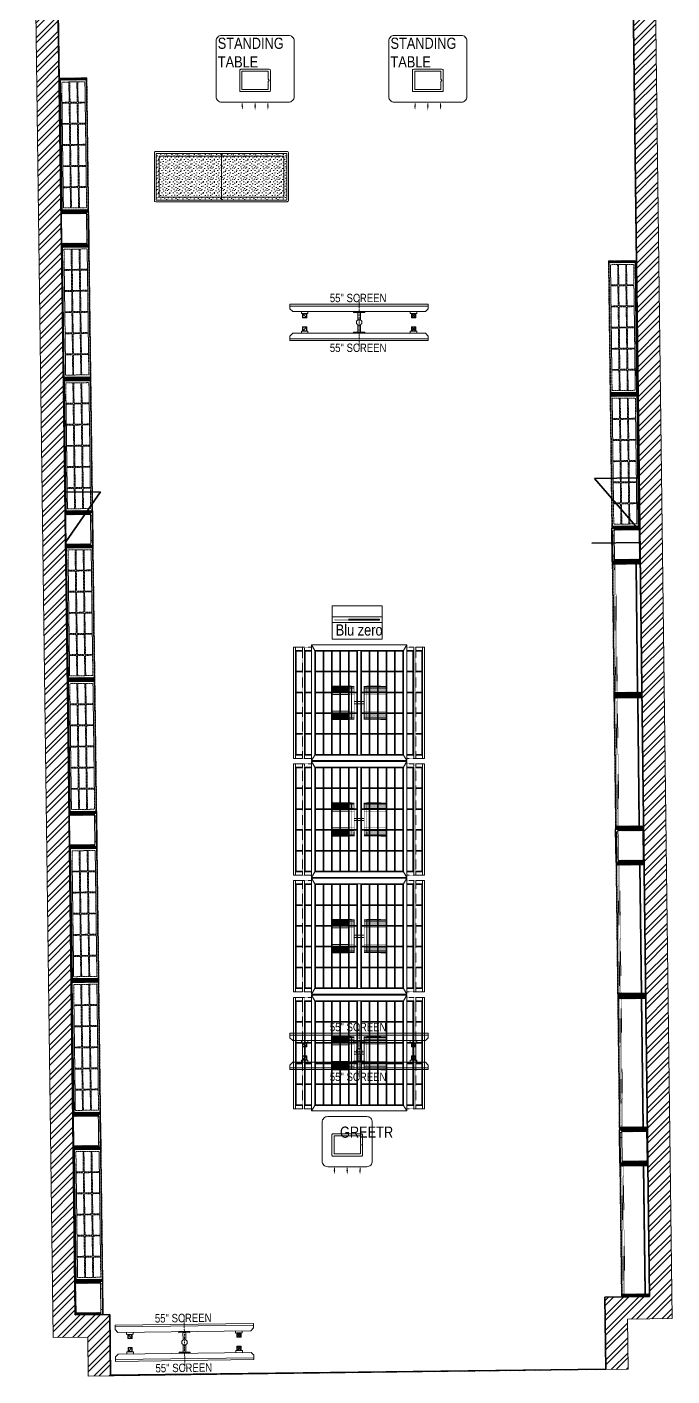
# Model space of a CAD drawing. Header units: millimetres. Extents: x 3788 to 9573, y -5445 to 12828.
# Drawn here: x 3788 to 9573, y -5445 to 6663 of the extents above; entities that cross this region are included whole.
import ezdxf

# ---------------------------------------------------------------- set-up
doc = ezdxf.new("R2010")
doc.units = ezdxf.units.MM
for name, pattern in [('a_p6_plan_L18$0$HIDDEN', [0.375, 0.25, -0.125]), ('ACAD_ISO03W100', [30, 12, -18]), ('D10_DASHED', [0.75, 0.5, -0.25]), ('DASHDOT2', [0.5, 0.25, -0.125, 0, -0.125]), ('HIDDEN2', [0.1875, 0.125, -0.0625])]:
    doc.linetypes.add(name, pattern=pattern)
for name, color, linetype, lineweight in [('I-LK DIM', 252, 'Continuous', 5), ('I-LK EQPMT', 3, 'Continuous', 18), ('I-LK FF&E', 1, 'Continuous', 9), ('I-LK FURNITURE', 13, 'Continuous', 9), ('I-LK HATCH', 251, 'Continuous', 5), ('I-LK IT', 3, 'Continuous', 18), ('I-LK TEXT', 31, 'Continuous', 5), ('LN-ELEVATION-1', 81, 'Continuous', 13), ('LN-ELEVATION-2', 103, 'Continuous', 20), ('LN-ELEVATION-3', 125, 'a_p6_plan_L18$0$HIDDEN', 18), ('LN-ELEVATION-4', 145, 'Continuous', 13), ('LN-ELEVATION-5', 167, 'Continuous', 5), ('LN-HATCH', 251, 'Continuous', 0)]:
    doc.layers.add(name, color=color, linetype=linetype, lineweight=lineweight)
doc.layers.add('WALLS', color=7, linetype='Continuous')
doc.layers.add('WALLS_3D', color=7, linetype='Continuous')
doc.styles.add('LK TXT', font='Arial Narrow.ttf')
pattern_1 = [(45, (7858054.0837, 3504049.203), (-4.4901280605, 4.4901280605), [])]

# ---------------------------------------------------------------- blocks, each defined once
blk = doc.blocks.new('greetr 450')
at = {"layer": 'LN-ELEVATION-1', "linetype": 'ByBlock', "lineweight": -2}
for p, q in [((481, 340), (461, 340)), ((481, 225), (461, 225)), ((481, 110), (461, 110))]:
    blk.add_line(p, q, dxfattribs=at)
at = {"layer": 'LN-ELEVATION-1'}
for points in [[(356, 98), (356, 352, 0.414214), (346, 362), (164, 362, 0.414214), (154, 352), (154, 98, 0.414214), (164, 88), (346, 88, 0.414214)], [(264, 343), (336, 343), (336, 108), (172, 108), (172, 343), (245, 343, 0.327538), (247, 344, -0.733799), (262, 344, 0.327538)]]:
    blk.add_lwpolyline(points, format="xyb", close=True, dxfattribs=at)
at = {"layer": 'LN-ELEVATION-1', "linetype": 'ByBlock', "lineweight": -2}
for points in [[(481, 346), (481, 333), (521, 340)], [(481, 232), (481, 218), (521, 225)], [(481, 117), (481, 104), (521, 110)]]:
    blk.add_solid(points, dxfattribs=at)
at = {"layer": 'LN-ELEVATION-2'}
blk.add_lwpolyline([(50, 0), (400, 0, 0.414214), (450, 50), (450, 400, 0.414214), (400, 450), (50, 450, 0.414214), (0, 400), (0, 50, 0.414214)], format="xyb", close=True, dxfattribs=at)
blk = doc.blocks.new('QMS_DESK_1', base_point=(0, 0))
at = {"layer": 'I-LK FF&E', "rotation": 270}
blk.add_blockref('GREETR 450', (0, 521), dxfattribs=at)
at = {"layer": 'I-LK TEXT', "color": 0, "linetype": 'Continuous', "ltscale": 3, "insert": (222, 431), "char_height": 100, "attachment_point": 1, "style": 'LK TXT'}
blk.add_mtext_dynamic_manual_height_columns('\\pxqc;GREETR', width=353.06, gutter_width=0.5, heights=[0], dxfattribs=at)
blk = doc.blocks.new('standing table')
at = {"layer": 'LN-ELEVATION-1', "linetype": 'ByBlock', "lineweight": -2}
for p, q in [((235, -32), (235, -12)), ((350, -32), (350, -12)), ((465, -32), (465, -12))]:
    blk.add_line(p, q, dxfattribs=at)
at = {"layer": 'LN-ELEVATION-1'}
for points in [[(223, 95), (477, 95, 0.414214), (487, 104), (487, 286, 0.414214), (477, 296), (223, 296, 0.414214), (213, 286), (213, 104, 0.414214)], [(467, 186), (467, 114), (232, 114), (232, 278), (467, 278), (467, 205, 0.327538), (469, 203, -0.733799), (469, 188, 0.327538)]]:
    blk.add_lwpolyline(points, format="xyb", close=True, dxfattribs=at)
at = {"layer": 'LN-ELEVATION-1', "linetype": 'ByBlock', "lineweight": -2}
for points in [[(242, -32), (229, -32), (235, -72)], [(357, -32), (343, -32), (350, -72)], [(471, -32), (458, -32), (465, -72)]]:
    blk.add_solid(points, dxfattribs=at)
at = {"layer": 'LN-ELEVATION-2'}
blk.add_lwpolyline([(50, 0), (650, 0, 0.414214), (700, 50), (700, 550, 0.414214), (650, 600), (50, 600, 0.414214), (0, 550), (0, 50, 0.414214)], format="xyb", close=True, dxfattribs=at)
blk = doc.blocks.new('STANDING_TABLE_1', base_point=(0, 0))
at = {"layer": 'I-LK FF&E'}
blk.add_blockref('STANDING TABLE', (0, 72), dxfattribs=at)
at = {"layer": 'I-LK TEXT', "color": 0, "linetype": 'Continuous', "ltscale": 3, "insert": (407, 518), "char_height": 100, "width": 783.96, "attachment_point": 5, "style": 'LK TXT'}
blk.add_mtext('\\pxql;STANDING TABLE', dxfattribs=at)
blk = doc.blocks.new('STANDING_TABLE_2', base_point=(0, 0))
at = {"layer": 'I-LK FF&E'}
blk.add_blockref('STANDING TABLE', (0, 72), dxfattribs=at)
at = {"layer": 'I-LK TEXT', "color": 0, "linetype": 'Continuous', "ltscale": 3, "insert": (407, 518), "char_height": 100, "width": 783.96, "attachment_point": 5, "style": 'LK TXT'}
blk.add_mtext('\\pxql;STANDING TABLE', dxfattribs=at)
blk = doc.blocks.new('jj 1200')
at = {"layer": 'LN-HATCH', "ltscale": 0.5}
h = blk.add_hatch(dxfattribs=at)
h.set_pattern_fill('ANSI31', color=256, scale=2)
h.set_pattern_definition([(45, (4097187.331, 1708800.267), (-4.4901280605, 4.4901280605), [])])
h.paths.add_polyline_path([(792, 220), (792, 30), (786, 30), (786, 20), (792, 20), (792, -24), (767, -24), (767, 220)])
h.paths.add_polyline_path([(-383, 180), (767, 180), (767, 186), (-383, 186)])
h.paths.add_polyline_path([(757, -24), (757, -30), (792, -30), (792, -24)])
h.paths.add_polyline_path([(-408, 220), (-408, 30), (-402, 30), (-402, 20), (-408, 20), (-408, -24), (-383, -24), (-383, 220)])
h.paths.add_polyline_path([(-373, -24), (-373, -30), (-408, -30), (-408, -24)])
at = {"layer": 'LN-ELEVATION-1', "ltscale": 0.5}
for points in [[(-408, 220), (-408, 30), (-402, 30), (-402, 20), (-408, 20), (-408, -24), (-383, -24), (-383, 220)], [(-383, 180), (767, 180), (767, 186), (-383, 186)], [(792, 220), (792, 30), (786, 30), (786, 20), (792, 20), (792, -24), (767, -24), (767, 220)], [(-373, -24), (-373, -30), (-408, -30), (-408, -24)], [(757, -24), (757, -30), (792, -30), (792, -24)]]:
    blk.add_lwpolyline(points, close=True, dxfattribs=at)
at = {"layer": 'LN-ELEVATION-3', "ltscale": 0.5}
for p, q in [((767, 220), (-383, 220)), ((757, -24), (-373, -24)), ((-373, -30), (757, -30))]:
    blk.add_line(p, q, dxfattribs=at)
at = {"layer": 'LN-ELEVATION-4', "linetype": 'ACAD_ISO03W100', "ltscale": 0.05}
blk.add_lwpolyline([(767, 0), (-383, 0), (-383, -12), (767, -12)], close=True, dxfattribs=at)
blk = doc.blocks.new('JJ_FIXTURE_LARGE_1', base_point=(0, 0))
at = {"layer": 'I-LK FF&E', "xscale": -1}
blk.add_blockref('JJ 1200', (792, 30), dxfattribs=at)
blk = doc.blocks.new('mirror unit')
at = {"layer": 'LN-HATCH', "ltscale": 0.5}
h = blk.add_hatch(dxfattribs=at)
h.set_pattern_fill('ANSI31', color=256, scale=2)
h.set_pattern_definition([(45, (4060433.7416, 1708720.787), (-4.4901280605, 4.4901280605), [])])
h.paths.add_polyline_path([(213, 101), (231, 101), (231, -128), (213, -128)])
h.paths.add_polyline_path([(231, 95), (495, 95), (495, 101), (231, 101)])
h.paths.add_polyline_path([(513, 101), (495, 101), (495, -128), (513, -128)])
at = {"layer": 'Defpoints'}
blk.add_lwpolyline([(513, 101), (213, 101), (213, -149), (513, -149)], close=True, dxfattribs=at)
at = {"layer": 'LN-ELEVATION-1'}
for points in [[(213, 101), (231, 101), (231, -128), (213, -128)], [(231, 95), (495, 95), (495, 101), (231, 101)], [(513, 101), (495, 101), (495, -128), (513, -128)], [(260, -142), (260, -128), (215, -128), (215, -149), (224, -149), (224, -147), (216, -147), (216, -142)], [(443, -142), (443, -128), (488, -128), (488, -149), (479, -149), (479, -147), (486, -147), (486, -142)], [(505, -149), (505, -147), (509, -147), (509, -129), (488, -129), (488, -128), (511, -128), (511, -149)]]:
    blk.add_lwpolyline(points, close=True, dxfattribs=at)
at = {"layer": 'LN-ELEVATION-2', "color": 4, "lineweight": 0}
blk.add_lwpolyline([(216, -142), (486, -142), (486, -147), (216, -147)], close=True, dxfattribs=at)
at = {"layer": 'LN-ELEVATION-2'}
blk.add_lwpolyline([(260, -142), (443, -142), (443, -128), (260, -128)], close=True, dxfattribs=at)
at = {"layer": 'LN-ELEVATION-4', "ltscale": 0.5}
blk.add_line((479, -149), (224, -149), dxfattribs=at)
blk = doc.blocks.new('MIRROR_DIFFERENT_1', base_point=(0, 0))
at = {"layer": 'I-LK FF&E'}
blk.add_blockref('MIRROR UNIT', (-213, 149), dxfattribs=at)
blk = doc.blocks.new('JJ_FIXTURE_LARGE_2', base_point=(0, 0))
at = {"layer": 'I-LK FF&E', "xscale": -1}
blk.add_blockref('JJ 1200', (792, 30), dxfattribs=at)
blk = doc.blocks.new('JJ_FIXTURE_LARGE_3', base_point=(0, 0))
at = {"layer": 'I-LK FF&E', "xscale": -1}
blk.add_blockref('JJ 1200', (792, 30), dxfattribs=at)
blk = doc.blocks.new('MIRROR_DIFFERENT_2', base_point=(0, 0))
at = {"layer": 'I-LK FF&E'}
blk.add_blockref('MIRROR UNIT', (-213, 149), dxfattribs=at)
blk = doc.blocks.new('JJ_FIXTURE_LARGE_4', base_point=(0, 0))
at = {"layer": 'I-LK FF&E', "xscale": -1}
blk.add_blockref('JJ 1200', (792, 30), dxfattribs=at)
blk = doc.blocks.new('JJ_FIXTURE_LARGE_5', base_point=(0, 0))
at = {"layer": 'I-LK FF&E', "xscale": -1}
blk.add_blockref('JJ 1200', (792, 30), dxfattribs=at)
blk = doc.blocks.new('MIRROR_DIFFERENT_3', base_point=(0, 0))
at = {"layer": 'I-LK FF&E'}
blk.add_blockref('MIRROR UNIT', (-213, 149), dxfattribs=at)
blk = doc.blocks.new('12mm vc plan')
at = {"layer": 'LN-HATCH', "ltscale": 0.5}
h = blk.add_hatch(dxfattribs=at)
h.set_pattern_fill('ANSI31', color=256, scale=2)
h.set_pattern_definition([(45, (3760859.753, 1795248.936), (-4.490128061, 4.490128061), [])])
h.paths.add_polyline_path([(-1200, 250), (-1200, 60), (-1194, 60), (-1194, 50), (-1200, 50), (-1200, 6), (-1182, 6), (-1182, 250)])
h = blk.add_hatch(dxfattribs=at)
h.set_pattern_fill('ANSI31', color=256, scale=2)
h.set_pattern_definition(pattern_1)
h.paths.add_polyline_path([(0, 250), (0, 60), (-6, 60), (-6, 50), (0, 50), (0, 6), (-18, 6), (-18, 250)])
h = blk.add_hatch(dxfattribs=at)
h.set_pattern_fill('ANSI31', color=256, scale=2)
h.set_pattern_definition([(45, (7858047.0837, 3504049.203), (-4.4901280605, 4.4901280605), [])])
h.paths.add_polyline_path([(-1165, 6), (-1165, 0), (-1200, 0), (-1200, 6)])
h = blk.add_hatch(dxfattribs=at)
h.set_pattern_fill('ANSI31', color=256, scale=2)
h.set_pattern_definition(pattern_1)
h.paths.add_polyline_path([(-28, 6), (-28, 0), (0, 0), (0, 6)])
at = {"layer": 'LN-ELEVATION-1', "ltscale": 0.5}
for points in [[(-1200, 250), (-1200, 60), (-1194, 60), (-1194, 50), (-1200, 50), (-1200, 6), (-1182, 6), (-1182, 250)], [(-18, 238), (-1182, 238), (-1182, 244), (-18, 244)], [(0, 250), (0, 60), (-6, 60), (-6, 50), (0, 50), (0, 6), (-18, 6), (-18, 250)], [(-1165, 6), (-1165, 0), (-1200, 0), (-1200, 6)], [(-35, 6), (-35, 0), (0, 0), (0, 6)]]:
    blk.add_lwpolyline(points, close=True, dxfattribs=at)
at = {"layer": 'LN-ELEVATION-3', "ltscale": 0.5}
for p, q in [((-1182, 250), (-18, 250)), ((-1165, 6), (-35, 6)), ((-35, 0), (-1165, 0))]:
    blk.add_line(p, q, dxfattribs=at)
for points in [[(-1165, 226), (-35, 226), (-35, 18), (-1165, 18)], [(-1165, 226), (-983, 226), (-983, 162), (-1165, 162)], [(-1165, 90), (-983, 90), (-983, 154), (-1165, 154)], [(-975, 226), (-794, 226), (-794, 162), (-975, 162)], [(-975, 154), (-794, 154), (-794, 90), (-975, 90)], [(-786, 226), (-604, 226), (-604, 162), (-786, 162)], [(-786, 154), (-604, 154), (-604, 90), (-786, 90)], [(-596, 226), (-414, 226), (-414, 162), (-596, 162)], [(-596, 154), (-414, 154), (-414, 90), (-596, 90)], [(-406, 226), (-225, 226), (-225, 162), (-406, 162)], [(-406, 154), (-225, 154), (-225, 90), (-406, 90)], [(-217, 226), (-35, 226), (-35, 162), (-217, 162)], [(-217, 154), (-35, 154), (-35, 90), (-217, 90)], [(-1165, 82), (-983, 82), (-983, 18), (-1165, 18)], [(-975, 82), (-794, 82), (-794, 18), (-975, 18)], [(-786, 82), (-604, 82), (-604, 18), (-786, 18)], [(-596, 82), (-414, 82), (-414, 18), (-596, 18)], [(-406, 82), (-225, 82), (-225, 18), (-406, 18)], [(-217, 82), (-35, 82), (-35, 18), (-217, 18)]]:
    blk.add_lwpolyline(points, close=True, dxfattribs=at)
blk = doc.blocks.new('VC_FIXTURE_LARGE_1', base_point=(0, 0))
at = {"layer": 'I-LK FF&E', "xscale": -1}
blk.add_blockref('12MM VC PLAN', (0, 0), dxfattribs=at)
blk = doc.blocks.new('VC_FIXTURE_LARGE_2', base_point=(0, 0))
at = {"layer": 'I-LK FF&E', "xscale": -1}
blk.add_blockref('12MM VC PLAN', (0, 0), dxfattribs=at)
blk = doc.blocks.new('MIRROR_DIFFERENT_4', base_point=(0, 0))
at = {"layer": 'I-LK FF&E'}
blk.add_blockref('MIRROR UNIT', (-213, 149), dxfattribs=at)
blk = doc.blocks.new('VC_FIXTURE_LARGE_3', base_point=(0, 0))
at = {"layer": 'I-LK FF&E', "xscale": -1}
blk.add_blockref('12MM VC PLAN', (0, 0), dxfattribs=at)
blk = doc.blocks.new('MIRROR_DIFFERENT_5', base_point=(0, 0))
at = {"layer": 'I-LK FF&E'}
blk.add_blockref('MIRROR UNIT', (-213, 149), dxfattribs=at)
blk = doc.blocks.new('VC_FIXTURE_LARGE_4', base_point=(0, 0))
at = {"layer": 'I-LK FF&E', "xscale": -1}
blk.add_blockref('12MM VC PLAN', (0, 0), dxfattribs=at)
blk = doc.blocks.new('VC_FIXTURE_LARGE_5', base_point=(0, 0))
at = {"layer": 'I-LK FF&E', "xscale": -1}
blk.add_blockref('12MM VC PLAN', (0, 0), dxfattribs=at)
blk = doc.blocks.new('MIRROR_DIFFERENT_6', base_point=(0, 0))
at = {"layer": 'I-LK FF&E'}
blk.add_blockref('MIRROR UNIT', (-213, 149), dxfattribs=at)
blk = doc.blocks.new('VC_FIXTURE_LARGE_6', base_point=(0, 0))
at = {"layer": 'I-LK FF&E', "xscale": -1}
blk.add_blockref('12MM VC PLAN', (0, 0), dxfattribs=at)
blk = doc.blocks.new('VC_FIXTURE_LARGE_7', base_point=(0, 0))
at = {"layer": 'I-LK FF&E', "xscale": -1}
blk.add_blockref('12MM VC PLAN', (0, 0), dxfattribs=at)
blk = doc.blocks.new('MIRROR_DIFFERENT_7', base_point=(0, 0))
at = {"layer": 'I-LK FF&E'}
blk.add_blockref('MIRROR UNIT', (-213, 149), dxfattribs=at)
blk = doc.blocks.new('VC_FIXTURE_LARGE_8', base_point=(0, 0))
at = {"layer": 'I-LK FF&E', "xscale": -1}
blk.add_blockref('12MM VC PLAN', (0, 0), dxfattribs=at)
blk = doc.blocks.new('VC_FIXTURE_LARGE_9', base_point=(0, 0))
at = {"layer": 'I-LK FF&E', "xscale": -1}
blk.add_blockref('12MM VC PLAN', (0, 0), dxfattribs=at)
blk = doc.blocks.new('MIRROR_DIFFERENT_8', base_point=(0, 0))
at = {"layer": 'I-LK FF&E'}
blk.add_blockref('MIRROR UNIT', (-213, 149), dxfattribs=at)
blk = doc.blocks.new('VC_FIXTURE_LARGE_10', base_point=(0, 0))
at = {"layer": 'I-LK FF&E', "xscale": -1}
blk.add_blockref('12MM VC PLAN', (0, 0), dxfattribs=at)
blk = doc.blocks.new('euro mirror')
at = {"layer": 'LN-ELEVATION-4', "linetype": 'ACAD_ISO03W100', "ltscale": 0.1}
blk.add_lwpolyline([(0, 47), (0, -41), (-20, -41), (-20, 47)], close=True, dxfattribs=at)
at = {"layer": 'LN-ELEVATION-5', "linetype": 'ACAD_ISO03W100', "ltscale": 0.1}
for p, q in [((-160, 247), (-160, 47)), ((-160, 247), (-160, 47)), ((-159, 247), (-159, 47)), ((-159, 247), (-159, 47)), ((-158, 247), (-158, 47)), ((-158, 247), (-158, 47)), ((-157, 247), (-157, 47)), ((-156, 247), (-156, 47)), ((-154, 247), (-154, 47)), ((-151, 247), (-151, 47)), ((-146, 247), (-146, 47)), ((-141, 247), (-141, 47)), ((-135, 247), (-135, 47)), ((-128, 247), (-128, 47)), ((-120, 247), (-120, 47)), ((-111, 247), (-111, 47)), ((-102, 247), (-102, 47)), ((-85, 247), (-85, 47)), ((65, 247), (65, 47)), ((82, 247), (82, 47)), ((91, 247), (91, 47)), ((100, 247), (100, 47)), ((108, 247), (108, 47)), ((115, 247), (115, 47)), ((121, 247), (121, 47)), ((126, 247), (126, 47)), ((131, 247), (131, 47)), ((134, 247), (134, 47)), ((136, 247), (136, 47)), ((137, 247), (137, 47)), ((138, 247), (138, 47)), ((138, 247), (138, 47)), ((139, 247), (139, 47)), ((139, 247), (139, 47)), ((140, 247), (140, 47)), ((140, 247), (140, 47)), ((-160, -41), (-160, -241)), ((-160, -41), (-160, -241)), ((-159, -41), (-159, -241)), ((-159, -41), (-159, -241)), ((-158, -41), (-158, -241)), ((-158, -41), (-158, -241)), ((-157, -41), (-157, -241)), ((-156, -41), (-156, -241)), ((-154, -41), (-154, -241)), ((-151, -41), (-151, -241)), ((-146, -41), (-146, -241)), ((-141, -41), (-141, -241)), ((-135, -41), (-135, -241)), ((-128, -41), (-128, -241)), ((-120, -41), (-120, -241)), ((-111, -41), (-111, -241)), ((-102, -41), (-102, -241)), ((-85, -41), (-85, -241)), ((65, -41), (65, -241)), ((82, -41), (82, -241)), ((91, -41), (91, -241)), ((100, -41), (100, -241)), ((108, -41), (108, -241)), ((115, -41), (115, -241)), ((121, -41), (121, -241)), ((126, -41), (126, -241)), ((131, -41), (131, -241)), ((134, -41), (134, -241)), ((136, -41), (136, -241)), ((137, -41), (137, -241)), ((138, -41), (138, -241)), ((138, -41), (138, -241)), ((139, -41), (139, -241)), ((139, -41), (139, -241)), ((140, -41), (140, -241)), ((140, -41), (140, -241))]:
    blk.add_line(p, q, dxfattribs=at)
for points in [[(140, 73), (140, 247), (-160, 247), (-160, 73)], [(140, -67), (140, -241), (-160, -241), (-160, -67)]]:
    blk.add_lwpolyline(points, dxfattribs=at)
for points in [[(140, 73), (140, 47), (-160, 47), (-160, 73)], [(140, -41), (140, -67), (-160, -67), (-160, -41)]]:
    blk.add_lwpolyline(points, close=True, dxfattribs=at)
blk = doc.blocks.new('eurocenter 1040')
at = {"layer": 'LN-ELEVATION-1'}
for points in [[(-470, -327), (470, -327), (470, 468), (-470, 468)], [(-470, 85), (470, 85), (470, 468), (-470, 468)], [(-470, 387), (-283, 387), (-283, 393), (-470, 393)], [(-283, 85), (-277, 85), (-277, 468), (-283, 468)], [(-277, 387), (-96, 387), (-96, 393), (-277, 393)], [(-96, 85), (-90, 85), (-90, 468), (-96, 468)], [(-90, 387), (90, 387), (90, 393), (-90, 393)], [(90, 85), (96, 85), (96, 468), (90, 468)], [(96, 387), (277, 387), (277, 393), (96, 393)], [(277, 85), (283, 85), (283, 468), (277, 468)], [(283, 387), (470, 387), (470, 393), (283, 393)], [(-470, 311), (-283, 311), (-283, 317), (-470, 317)], [(-277, 311), (-96, 311), (-96, 317), (-277, 317)], [(-90, 311), (90, 311), (90, 317), (-90, 317)], [(96, 311), (277, 311), (277, 317), (96, 317)], [(283, 311), (470, 311), (470, 317), (283, 317)], [(-470, 236), (-283, 236), (-283, 242), (-470, 242)], [(-470, 160), (-283, 160), (-283, 166), (-470, 166)], [(-277, 236), (-96, 236), (-96, 242), (-277, 242)], [(-277, 160), (-96, 160), (-96, 166), (-277, 166)], [(-90, 236), (90, 236), (90, 242), (-90, 242)], [(-90, 160), (90, 160), (90, 166), (-90, 166)], [(96, 236), (277, 236), (277, 242), (96, 242)], [(96, 160), (277, 160), (277, 166), (96, 166)], [(283, 236), (470, 236), (470, 242), (283, 242)], [(283, 160), (470, 160), (470, 166), (283, 166)], [(-470, 85), (470, 85), (470, 55), (-470, 55)], [(-470, 55), (470, 55), (470, -327), (-470, -327)], [(-283, 55), (-277, 55), (-277, -327), (-283, -327)], [(-96, 55), (-90, 55), (-90, -327), (-96, -327)], [(90, 55), (96, 55), (96, -327), (90, -327)], [(277, 55), (283, 55), (283, -327), (277, -327)], [(-470, -20), (-283, -20), (-283, -26), (-470, -26)], [(-470, -96), (-283, -96), (-283, -102), (-470, -102)], [(-277, -20), (-96, -20), (-96, -26), (-277, -26)], [(-277, -96), (-96, -96), (-96, -102), (-277, -102)], [(-90, -20), (90, -20), (90, -26), (-90, -26)], [(-90, -96), (90, -96), (90, -102), (-90, -102)], [(96, -20), (277, -20), (277, -26), (96, -26)], [(96, -96), (277, -96), (277, -102), (96, -102)], [(283, -20), (470, -20), (470, -26), (283, -26)], [(283, -96), (470, -96), (470, -102), (283, -102)], [(-470, -171), (-283, -171), (-283, -177), (-470, -177)], [(-277, -171), (-96, -171), (-96, -177), (-277, -177)], [(-90, -171), (90, -171), (90, -177), (-90, -177)], [(96, -171), (277, -171), (277, -177), (96, -177)], [(283, -171), (470, -171), (470, -177), (283, -177)], [(-470, -246), (-283, -246), (-283, -252), (-470, -252)], [(-277, -246), (-96, -246), (-96, -252), (-277, -252)], [(-90, -246), (90, -246), (90, -252), (-90, -252)], [(96, -246), (277, -246), (277, -252), (96, -252)], [(283, -246), (470, -246), (470, -252), (283, -252)]]:
    blk.add_lwpolyline(points, close=True, dxfattribs=at)
for points in [[(-283, 462), (-464, 462), (-464, 317)], [(-96, 462), (-277, 462)], [(90, 462), (-90, 462)], [(277, 462), (96, 462)], [(464, 317), (464, 462), (283, 462)], [(-464, 311), (-464, 242)], [(464, 242), (464, 311)], [(-464, 236), (-464, 166)], [(-464, 160), (-464, 91), (-283, 91)], [(283, 91), (464, 91), (464, 160)], [(464, 166), (464, 236)], [(-464, -20), (-464, 49), (-283, 49)], [(-277, 91), (-96, 91)], [(-277, 49), (-96, 49)], [(-90, 91), (90, 91)], [(-90, 49), (90, 49)], [(96, 91), (277, 91)], [(96, 49), (277, 49)], [(283, 49), (464, 49), (464, -20)], [(-464, -96), (-464, -26)], [(-464, -171), (-464, -102)], [(464, -26), (464, -96)], [(464, -102), (464, -171)], [(-283, -321), (-464, -321), (-464, -177)], [(464, -177), (464, -321), (283, -321)], [(-96, -321), (-277, -321)], [(90, -321), (-90, -321)], [(277, -321), (96, -321)]]:
    blk.add_lwpolyline(points, dxfattribs=at)
at = {"layer": 'LN-ELEVATION-2'}
blk.add_lwpolyline([(-520, -357), (520, -357), (520, 498), (-520, 498)], close=True, dxfattribs=at)
for points in [[(-470, 468), (-520, 498)], [(470, 468), (520, 498)], [(-470, -327), (-520, -357)], [(470, -327), (520, -357)]]:
    blk.add_lwpolyline(points, dxfattribs=at)
at = {"layer": 'LN-ELEVATION-3'}
for points in [[(-500, 560), (500, 560), (500, 578), (-500, 578)], [(-500, 498), (-470, 498), (-470, 560), (-500, 560)], [(470, 498), (500, 498), (500, 560), (470, 560)], [(-500, -357), (-470, -357), (-470, -419), (-500, -419)], [(470, -357), (500, -357), (500, -419), (470, -419)], [(-500, -419), (500, -419), (500, -437), (-500, -437)]]:
    blk.add_lwpolyline(points, close=True, dxfattribs=at)
at = {"layer": 'LN-ELEVATION-4'}
for points in [[(-500, 640), (500, 640), (500, 658), (-500, 658)], [(-500, 578), (-470, 578), (-470, 640), (-500, 640)], [(470, 578), (500, 578), (500, 640), (470, 640)], [(-470, 498), (-464, 498), (-464, 560), (-470, 560)], [(-464, 554), (-283, 554), (-283, 560), (-464, 560)], [(-283, 498), (-277, 498), (-277, 560), (-283, 560)], [(-277, 554), (-96, 554), (-96, 560), (-277, 560)], [(-96, 498), (-90, 498), (-90, 560), (-96, 560)], [(-90, 554), (90, 554), (90, 560), (-90, 560)], [(90, 498), (96, 498), (96, 560), (90, 560)], [(96, 554), (277, 554), (277, 560), (96, 560)], [(277, 498), (283, 498), (283, 560), (277, 560)], [(283, 554), (464, 554), (464, 560), (283, 560)], [(464, 498), (470, 498), (470, 560), (464, 560)], [(-470, -357), (-464, -357), (-464, -419), (-470, -419)], [(-283, -357), (-277, -357), (-277, -419), (-283, -419)], [(-96, -357), (-90, -357), (-90, -419), (-96, -419)], [(90, -357), (96, -357), (96, -419), (90, -419)], [(277, -357), (283, -357), (283, -419), (277, -419)], [(464, -357), (470, -357), (470, -419), (464, -419)], [(-500, -437), (-470, -437), (-470, -499), (-500, -499)], [(-464, -413), (-283, -413), (-283, -419), (-464, -419)], [(-277, -413), (-96, -413), (-96, -419), (-277, -419)], [(-90, -413), (90, -413), (90, -419), (-90, -419)], [(96, -413), (277, -413), (277, -419), (96, -419)], [(283, -413), (464, -413), (464, -419), (283, -419)], [(470, -437), (500, -437), (500, -499), (470, -499)], [(-500, -499), (500, -499), (500, -517), (-500, -517)]]:
    blk.add_lwpolyline(points, close=True, dxfattribs=at)
at = {"layer": 'LN-ELEVATION-5'}
for points in [[(-470, 578), (-464, 578), (-464, 640), (-470, 640)], [(-464, 634), (-283, 634), (-283, 640), (-464, 640)], [(-283, 578), (-277, 578), (-277, 640), (-283, 640)], [(-277, 634), (-96, 634), (-96, 640), (-277, 640)], [(-96, 578), (-90, 578), (-90, 640), (-96, 640)], [(-90, 634), (90, 634), (90, 640), (-90, 640)], [(90, 578), (96, 578), (96, 640), (90, 640)], [(96, 634), (277, 634), (277, 640), (96, 640)], [(277, 578), (283, 578), (283, 640), (277, 640)], [(283, 634), (464, 634), (464, 640), (283, 640)], [(464, 578), (470, 578), (470, 640), (464, 640)], [(-470, -437), (-464, -437), (-464, -499), (-470, -499)], [(-283, -437), (-277, -437), (-277, -499), (-283, -499)], [(-96, -437), (-90, -437), (-90, -499), (-96, -499)], [(90, -437), (96, -437), (96, -499), (90, -499)], [(277, -437), (283, -437), (283, -499), (277, -499)], [(464, -437), (470, -437), (470, -499), (464, -499)], [(-464, -493), (-283, -493), (-283, -499), (-464, -499)], [(-277, -493), (-96, -493), (-96, -499), (-277, -499)], [(-90, -493), (90, -493), (90, -499), (-90, -499)], [(96, -493), (277, -493), (277, -499), (96, -499)], [(283, -493), (464, -493), (464, -499), (283, -499)]]:
    blk.add_lwpolyline(points, close=True, dxfattribs=at)
at = {"layer": 'I-LK DIM'}
blk.add_blockref('EURO MIRROR', (10, 67), dxfattribs=at)
blk = doc.blocks.new('EURO_CENTRE_1', base_point=(0, 0))
at = {"layer": 'I-LK FF&E'}
blk.add_blockref('EUROCENTER 1040', (520, 517), dxfattribs=at)
blk = doc.blocks.new('EURO_CENTRE_2', base_point=(0, 0))
at = {"layer": 'I-LK FF&E'}
blk.add_blockref('EUROCENTER 1040', (520, 517), dxfattribs=at)
blk = doc.blocks.new('EURO_CENTRE_3', base_point=(0, 0))
at = {"layer": 'I-LK FF&E'}
blk.add_blockref('EUROCENTER 1040', (520, 517), dxfattribs=at)
blk = doc.blocks.new('EURO_CENTRE_4', base_point=(0, 0))
at = {"layer": 'I-LK FF&E'}
blk.add_blockref('EUROCENTER 1040', (520, 517), dxfattribs=at)
blk = doc.blocks.new('blue zero')
at = {"layer": 'I-LK FURNITURE', "ltscale": 0.5}
for points in [[(86207, 120883), (86207, 120433), (85907, 120433), (85907, 120883)], [(86107, 120883), (86107, 120433), (86057, 120433), (86057, 120883)]]:
    blk.add_lwpolyline(points, close=True, dxfattribs=at)
at = {"layer": 'I-LK FURNITURE', "linetype": 'D10_DASHED', "ltscale": 2}
blk.add_lwpolyline([(86086, 120858), (86086, 120458), (86078, 120458), (86078, 120858)], close=True, dxfattribs=at)
blk = doc.blocks.new('BLUE_ZERO_1', base_point=(-149, 0))
at = {"layer": 'I-LK FF&E', "rotation": 90}
blk.add_blockref('BLUE ZERO', (120883, -85907), dxfattribs=at)
at = {"layer": 'I-LK TEXT', "color": 0, "linetype": 'Continuous', "ltscale": 3, "insert": (243, 82), "char_height": 100, "width": 783.96, "attachment_point": 5, "style": 'LK TXT'}
blk.add_mtext('\\pxqc,t8;Blu zero', dxfattribs=at)
blk = doc.blocks.new('it 55inch tv')
at = {"layer": 'I-LK EQPMT', "ltscale": 12}
for p, q in [((2111559, 1135690), (2111583, 1135690)), ((2111583, 1135690), (2111608, 1135666)), ((2111608, 1134474), (2111608, 1135666)), ((2111608, 1135588), (2111627, 1135588)), ((2111627, 1135529), (2111608, 1135529)), ((2111627, 1135588), (2111627, 1135529)), ((2111627, 1134611), (2111608, 1134611)), ((2111608, 1134552), (2111627, 1134552)), ((2111627, 1134611), (2111627, 1134552)), ((2111559, 1134449), (2111583, 1134449)), ((2111583, 1134449), (2111608, 1134474))]:
    blk.add_line(p, q, dxfattribs=at)
at = {"layer": 'I-LK EQPMT'}
for p, q in [((2111662, 1135543), (2111631, 1135574)), ((2111662, 1135574), (2111631, 1135543)), ((2111662, 1134597), (2111631, 1134566))]:
    blk.add_line(p, q, dxfattribs=at)
at = {"layer": 'I-LK EQPMT', "ltscale": 12}
blk.add_lwpolyline([(2111543, 1135690), (2111559, 1135690), (2111559, 1134449), (2111543, 1134449)], close=True, dxfattribs=at)
at = {"layer": 'I-LK EQPMT'}
for points in [[(2111627, 1135578), (2111627, 1135540), (2111665, 1135540), (2111665, 1135578)], [(2111631, 1135574), (2111631, 1135543), (2111662, 1135543), (2111662, 1135574)], [(2111627, 1134563), (2111627, 1134601), (2111665, 1134601), (2111665, 1134563)], [(2111631, 1134566), (2111631, 1134597), (2111662, 1134597), (2111662, 1134566)]]:
    blk.add_lwpolyline(points, close=True, dxfattribs=at)
blk = doc.blocks.new('SCREEN_55_1', base_point=(0, -9))
at = {"layer": 'I-LK IT', "color": 1, "linetype": 'DASHDOT2', "ltscale": 3}
blk.add_line((621, 23), (621, 512), dxfattribs=at)
at = {"layer": 'I-LK IT'}
for points in [[(671, 365), (571, 365), (571, 355), (671, 355)], [(671, 170), (571, 170), (571, 180), (671, 180)]]:
    blk.add_lwpolyline(points, close=True, dxfattribs=at)
for points in [[(633, 289), (633, 355), (608, 355), (608, 289, -0.267949), (633, 289, 1)], [(633, 246), (633, 180), (608, 180), (608, 246, 0.267949), (633, 246, -1)]]:
    blk.add_lwpolyline(points, format="xyb", dxfattribs=at)
at = {"layer": 'I-LK IT', "color": 1}
blk.add_circle((621, 268), 25, dxfattribs=at)
at = {"layer": 'I-LK IT', "rotation": 270}
blk.add_blockref('IT 55INCH TV', (-1134449, 2111973), dxfattribs=at)
at = {"layer": 'I-LK IT', "xscale": -1, "rotation": 270}
blk.add_blockref('IT 55INCH TV', (-1134449, -2111438), dxfattribs=at)
at = {"layer": 'I-LK TEXT', "color": 0, "linetype": 'Continuous', "ltscale": 3, "char_height": 75, "width": 783.96, "attachment_point": 5, "style": 'LK TXT'}
for insert in [(612, 486), (612, 39)]:
    blk.add_mtext('\\pxqc,t3;55" SCREEN', dxfattribs=dict(at, insert=insert))
blk = doc.blocks.new('SCREEN_55_2', base_point=(0, -9))
at = {"layer": 'I-LK IT', "color": 1, "linetype": 'DASHDOT2', "ltscale": 3}
blk.add_line((621, 23), (621, 512), dxfattribs=at)
at = {"layer": 'I-LK IT'}
for points in [[(671, 365), (571, 365), (571, 355), (671, 355)], [(671, 170), (571, 170), (571, 180), (671, 180)]]:
    blk.add_lwpolyline(points, close=True, dxfattribs=at)
for points in [[(633, 289), (633, 355), (608, 355), (608, 289, -0.267949), (633, 289, 1)], [(633, 246), (633, 180), (608, 180), (608, 246, 0.267949), (633, 246, -1)]]:
    blk.add_lwpolyline(points, format="xyb", dxfattribs=at)
at = {"layer": 'I-LK IT', "color": 1}
blk.add_circle((621, 268), 25, dxfattribs=at)
at = {"layer": 'I-LK IT', "rotation": 270}
blk.add_blockref('IT 55INCH TV', (-1134449, 2111973), dxfattribs=at)
at = {"layer": 'I-LK IT', "xscale": -1, "rotation": 270}
blk.add_blockref('IT 55INCH TV', (-1134449, -2111438), dxfattribs=at)
at = {"layer": 'I-LK TEXT', "color": 0, "linetype": 'Continuous', "ltscale": 3, "char_height": 75, "width": 783.96, "attachment_point": 5, "style": 'LK TXT'}
for insert in [(612, 486), (612, 39)]:
    blk.add_mtext('\\pxqc,t3;55" SCREEN', dxfattribs=dict(at, insert=insert))
blk = doc.blocks.new('SCREEN_55_3', base_point=(0, -9))
at = {"layer": 'I-LK IT', "color": 1, "linetype": 'DASHDOT2', "ltscale": 3}
blk.add_line((621, 23), (621, 512), dxfattribs=at)
at = {"layer": 'I-LK IT'}
for points in [[(671, 365), (571, 365), (571, 355), (671, 355)], [(671, 170), (571, 170), (571, 180), (671, 180)]]:
    blk.add_lwpolyline(points, close=True, dxfattribs=at)
for points in [[(633, 289), (633, 355), (608, 355), (608, 289, -0.267949), (633, 289, 1)], [(633, 246), (633, 180), (608, 180), (608, 246, 0.267949), (633, 246, -1)]]:
    blk.add_lwpolyline(points, format="xyb", dxfattribs=at)
at = {"layer": 'I-LK IT', "color": 1}
blk.add_circle((621, 268), 25, dxfattribs=at)
at = {"layer": 'I-LK IT', "rotation": 270}
blk.add_blockref('IT 55INCH TV', (-1134449, 2111973), dxfattribs=at)
at = {"layer": 'I-LK IT', "xscale": -1, "rotation": 270}
blk.add_blockref('IT 55INCH TV', (-1134449, -2111438), dxfattribs=at)
at = {"layer": 'I-LK TEXT', "color": 0, "linetype": 'Continuous', "ltscale": 3, "char_height": 75, "width": 783.96, "attachment_point": 5, "style": 'LK TXT'}
for insert in [(612, 486), (612, 39)]:
    blk.add_mtext('\\pxqc,t3;55" SCREEN', dxfattribs=dict(at, insert=insert))
blk = doc.blocks.new('2 seater bench')
at = {"layer": 'I-LK HATCH', "lineweight": 0}
h = blk.add_hatch(dxfattribs=at)
h.set_pattern_fill('STIP1', color=177, scale=100, angle=270, pattern_type=2)
h.set_pattern_definition([(270, (6617251.08, -170439.11), (100, -2e-13), [0, -100]), (270, (6617235.08, -170451.11), (100, -2e-13), [0, -100]), (270, (6617211.08, -170446.11), (100, -2e-13), [0, -100]), (270, (6617188.08, -170481.11), (100, -2e-13), [0, -100]), (270, (6617224.08, -170478.11), (100, -2e-13), [0, -100]), (270, (6617248.08, -170505.11), (100, -2e-13), [0, -100]), (270, (6617255.08, -170470.11), (100, -2e-13), [0, -100]), (270, (6617214.08, -170512.11), (100, -2e-13), [0, -100]), (270, (6617182.08, -170507.11), (100, -2e-13), [0, -100]), (270, (6617167.08, -170433.11), (100, -2e-13), [0, -100]), (270, (6617187.08, -170451.11), (100, -2e-13), [0, -100]), (270, (6617168.08, -170465.11), (100, -2e-13), [0, -100]), (270, (6617232.08, -170526.11), (100, -2e-13), [0, -100]), (270, (6617207.08, -170494.11), (100, -2e-13), [0, -100]), (270, (6617240.08, -170486.11), (100, -2e-13), [0, -100]), (270, (6617231.08, -170503.11), (100, -2e-13), [0, -100]), (270, (6617204.08, -170467.11), (100, -2e-13), [0, -100]), (270, (6617258.08, -170495.11), (100, -2e-13), [0, -100]), (270, (6617199.08, -170526.11), (100, -2e-13), [0, -100]), (270, (6617169.08, -170523.11), (100, -2e-13), [0, -100])])
h.paths.add_polyline_path([(585, 192), (0, 192), (0, -228), (585, -228)])
h.paths.add_polyline_path([(0, 228), (0, -228)])
h.paths.add_polyline_path([(-585, 192), (0, 192), (0, -228), (-585, -228)])
at = {"layer": 'LN-ELEVATION-2', "ltscale": 0.5}
for points in [[(-585, 192), (0, 192), (0, -228), (-585, -228)], [(585, 192), (0, 192), (0, -228), (585, -228)]]:
    blk.add_lwpolyline(points, close=True, dxfattribs=at)
at = {"layer": 'LN-ELEVATION-5', "ltscale": 0.5}
blk.add_lwpolyline([(590, 208), (-590, 208, 0.414214), (-600, 198), (-600, -232, 0.414214), (-590, -242), (590, -242, 0.414214), (600, -232), (600, 198, 0.414214)], format="xyb", close=True, dxfattribs=at)
blk.add_lwpolyline([(585, 192), (-585, 192), (-585, -228), (585, -228)], close=True, dxfattribs=at)
at = {"layer": 'LN-ELEVATION-5', "linetype": 'HIDDEN2', "ltscale": 11}
blk.add_lwpolyline([(-560, 168), (560, 168), (560, -202), (-560, -202)], close=True, dxfattribs=at)
blk = doc.blocks.new('MEDIUM_BENCH_1', base_point=(0, 0))
at = {"layer": 'I-LK FF&E'}
blk.add_blockref('2 SEATER BENCH', (600, 242.5), dxfattribs=at)

msp = doc.modelspace()

# ---------------------------------------------------------------- hatches: boundary and pattern name
at = {"layer": 'LENS_HATCH_WALL', "true_color": 0x787878}
h = msp.add_hatch(dxfattribs=at)
h.set_pattern_fill('ANSI32', scale=10, angle=90)
h.set_pattern_definition([(45, (0, 0), (-67.3519, 67.3519), []), (45, (44.9, 0), (-67.3519, 67.3519), [])])
h.paths.add_polyline_path([(9180, -5384), (9175, -4934), (9573, -4929), (9351, 12828), (3788, 12759), (4024, -5099), (4333, -5095), (4338, -5445)])
h.paths.add_polyline_path([(4538, -5437), (4531, -4892), (4221, -4896), (3991, 12561), (9154, 12626), (9371, -4732), (8972, -4737), (8980, -5382)])

# ---------------------------------------------------------------- linework, layer by layer
at = {"layer": 'LENS_WALL_OUTLINE', "lineweight": 13, "true_color": 0xffffff}
msp.add_lwpolyline([(9180, -5384), (9175, -4934), (9573, -4929), (9351, 12828), (3788, 12759), (4024, -5099), (4333, -5095), (4338, -5445)], close=True, dxfattribs=at)
at = {"layer": 'WALLS'}
for p, q in [((9154, 12626), (9371, -4732)), ((4129, 2488), (4029, 9474)), ((9279, 2615), (8877, 2610)), ((8877, 2610), (9285, 2142)), ((4446, 2492), (4129, 2488)), ((4221, -4896), (4129, 2488)), ((4135, 2043), (4446, 2492)), ((8854, 2030), (9286, 2036)), ((9371, -4732), (8972, -4737)), ((8972, -4737), (8980, -5382)), ((4531, -4892), (4221, -4896)), ((4538, -5437), (4531, -4892)), ((8980, -5382), (4538, -5437))]:
    msp.add_line(p, q, dxfattribs=at)
at = {"layer": 'WALLS_3D'}
for points in [[(9154, 12626), (9371, -4732), (9371, -4732, 4182), (9154, 12626, 4182)], [(4129, 2488), (4029, 9474), (4029, 9474, 4182), (4129, 2488, 4182)], [(9279, 2615), (8877, 2610), (8877, 2610, 4182), (9279, 2615, 4182)], [(8877, 2610), (9285, 2142), (9285, 2142, 4182), (8877, 2610, 4182)], [(4446, 2492), (4129, 2488), (4129, 2488, 4182), (4446, 2492, 4182)], [(4221, -4896), (4129, 2488), (4129, 2488, 4520), (4221, -4896, 4520)], [(4135, 2043), (4446, 2492), (4446, 2492, 4182), (4135, 2043, 4182)], [(8854, 2030), (9286, 2036), (9286, 2036, 4182), (8854, 2030, 4182)], [(9371, -4732), (8972, -4737), (8972, -4737, 4182), (9371, -4732, 4182)], [(8972, -4737), (8980, -5382), (8980, -5382, 4182), (8972, -4737, 4182)], [(4531, -4892), (4221, -4896), (4221, -4896, 4182), (4531, -4892, 4182)], [(4538, -5437), (4531, -4892), (4531, -4892, 4182), (4538, -5437, 4182)], [(8980, -5382), (4538, -5437), (4538, -5437, 4182), (8980, -5382, 4182)]]:
    msp.add_3dface(points, dxfattribs=at)

# ---------------------------------------------------------------- block references
for name, p in [('STANDING_TABLE_1', (5484, 5915)), ('STANDING_TABLE_2', (7033, 5915)), ('MEDIUM_BENCH_1', (4932, 5094)), ('SCREEN_55_3', (6146, 3735)), ('BLUE_ZERO_1', (6375, 1168)), ('SCREEN_55_2', (6146, -2808)), ('QMS_DESK_1', (6435, -3637))]:
    msp.add_blockref(name, p)
for name, p, rotation in [('VC_FIXTURE_LARGE_10', (4341, 5006), 90.75675846652148), ('MIRROR_DIFFERENT_8', (4345, 4706), 90.75675846652148), ('VC_FIXTURE_LARGE_9', (4361, 3506), 90.75675846652148), ('VC_FIXTURE_LARGE_8', (4377, 2306), 90.75675846652148), ('MIRROR_DIFFERENT_7', (4381, 2006), 90.75675846652148), ('VC_FIXTURE_LARGE_7', (4397, 807), 90.75675846652148), ('EURO_CENTRE_4', (7354, 78), 90), ('VC_FIXTURE_LARGE_6', (4413, -393), 90.75675846652148), ('EURO_CENTRE_3', (7354, -970), 90), ('MIRROR_DIFFERENT_6', (4417, -693), 90.75675846652148), ('VC_FIXTURE_LARGE_5', (4433, -1893), 90.75675846652148), ('EURO_CENTRE_2', (7354, -2018), 90), ('VC_FIXTURE_LARGE_4', (4448, -3093), 90.75675846652148), ('EURO_CENTRE_1', (7354, -3066), 90), ('MIRROR_DIFFERENT_5', (4452, -3393), 90.75675846652148), ('VC_FIXTURE_LARGE_3', (4468, -4593), 90.75675846652148), ('MIRROR_DIFFERENT_4', (4472, -4893), 90.75675846652148), ('SCREEN_55_1', (4583, -5427), 0.715053307719502)]:
    msp.add_blockref(name, p, dxfattribs=dict(rotation=rotation))
at = {"yscale": -1, "rotation": 90.71505426357628}
for name, p in [('VC_FIXTURE_LARGE_2', (9018, 3364)), ('VC_FIXTURE_LARGE_1', (9033, 2165)), ('MIRROR_DIFFERENT_3', (9037, 1865)), ('JJ_FIXTURE_LARGE_5', (9052, 665)), ('JJ_FIXTURE_LARGE_4', (9067, -535)), ('MIRROR_DIFFERENT_2', (9071, -835)), ('JJ_FIXTURE_LARGE_3', (9086, -2035)), ('JJ_FIXTURE_LARGE_2', (9101, -3235)), ('MIRROR_DIFFERENT_1', (9105, -3535)), ('JJ_FIXTURE_LARGE_1', (9120, -4735))]:
    msp.add_blockref(name, p, dxfattribs=at)

doc.saveas('drawing.dxf')
